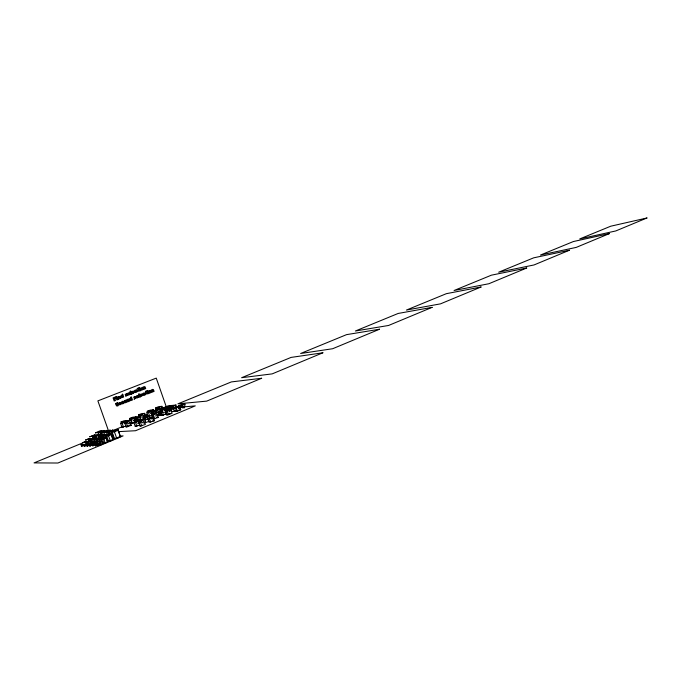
<?xml version="1.0" encoding="UTF-8"?>
<svg xmlns="http://www.w3.org/2000/svg" width="681" height="681" viewBox="0 0 681 681"><rect width="100%" height="100%" fill="white"/><g stroke="black" fill="none" stroke-linecap="round" stroke-linejoin="round"><path stroke-width="1.02" d="M98.2 432.988L104.389 430.46L98.2 432.988L99.179 435.746M92.744 436.7L97.732 434.657L92.744 436.7L94.557 442.097M88.496 439.917L92.258 438.377L88.496 439.917L89.194 441.858M88.011 441.739L85.517 442.497L88.011 441.739L88.93 444.327L87.151 445.059L86.427 445.221L85.517 442.497M86.427 445.221L87.185 444.719M85.474 445.68L84.214 446.132L85.474 445.68L85.014 444.318L83.754 444.838L85.014 444.318M184.466 407.689L184.977 404.199L181.427 404.523L178.405 405.774L179.52 406.761L180.976 406.634L182.363 407.868L184.466 407.689L181.946 405.45L178.405 405.774M175.621 407.613L176.004 405.033L172.557 405.357L169.56 406.583L170.803 407.681M169.62 409.383L172.676 408.132L176.192 407.817L175.664 411.333L173.127 409.085L169.62 409.383L172.148 411.622L177.307 411.23L180.78 409.792L180.124 407.902M178.907 408.174L177.528 406.94L180.652 406.114L180.363 408.047L178.907 408.174L179.197 406.251M164.181 407.613L163.891 409.485L162.529 408.285L161.167 408.404L164.836 407.34L159.771 408.889L161.065 412.575M167.143 407.34L166.862 409.23L165.492 408.021L164.112 408.14L165.755 407.468M166.913 411.196L167.305 408.609L163.883 408.906L160.861 410.149L162.733 411.801M170.063 409.885L169.773 411.818L168.369 410.583L166.947 410.703L170.735 409.604L172.063 413.401L166.836 414.993L165.517 411.196L169.024 409.758M155.438 415.895L157.975 415.699L158.511 412.218L155.123 412.499L152.067 413.75L153.336 414.857M153.846 410.754L156.843 409.528L160.18 409.238L159.66 412.652L157.166 410.464L153.846 410.754L154.945 411.724L156.315 411.605M161.593 408.855L161.976 406.336L158.69 406.642L155.736 407.842L156.953 408.915M160.937 415.47L161.235 413.52L158.12 414.337L159.524 415.58L160.937 415.47L159.524 414.227L158.12 414.337M141.001 417.019L144.227 416.763L144.755 413.367L141.529 413.639L138.524 414.865L140.38 416.474M143.717 418.806L139.026 420.73L142.993 422.884L144.985 422.748L145.538 419.198L142.159 419.445M143.878 415.478L146.9 414.686L146.611 416.576L145.223 415.367L143.878 415.478L145.266 416.687M149.216 418.492L149.624 415.87L146.279 416.125L143.189 417.393L144.457 418.5M153.021 412.371L153.412 409.834L150.152 410.124L147.173 411.333L148.398 412.405M152.314 417.198L152.016 419.155L150.586 417.913L149.19 418.015L153.004 416.917L154.349 420.747L149.088 422.348L147.743 418.517L153.004 416.917M133.076 420.526L135.468 420.356L136.013 416.934L132.812 417.189L129.782 418.423L131.654 420.041M133.987 418.1L137.034 416.857L140.277 416.602L139.741 420.041L137.213 417.853L133.987 418.1L137.826 420.186M126.896 422.263L127.177 420.543L124.019 420.773L120.946 422.024L122.205 423.105M130.846 423.693L131.399 420.228L128.19 420.466L125.108 421.726L128.956 423.82L130.846 423.693L128.3 421.496L125.108 421.726M93.484 444.276L94.565 444.003L92.029 445.051L90.53 440.701L87.9 441.697L89.117 445.093L91.739 444.097L90.862 444.301M91.663 444.276L90.53 440.701M88.224 445.621L87.798 444.225C85.738 443.986 86.708 447.094 88.224 445.621L87.798 444.225M103.895 432.69L110.135 430.128L103.895 432.69L104.551 434.546M98.387 436.436L103.418 434.376L98.387 436.436L99.315 439.041M89.807 445.97L91.075 445.451L89.807 445.97L87.9 441.697M93.637 441.39L91.092 442.437L93.637 441.39L94.812 444.872L95.425 444.855L94.489 442.224L93.876 442.241L96.489 441.279L94.489 442.224M94.114 439.688L97.911 438.13L94.114 439.688L95.17 442.633M89.432 444.54L90.607 444.14L89.432 444.54L89.901 445.851M95.74 439.271L97.426 443.91L97.042 444.259L96.106 441.628M91.288 442.19C90.522 444.65 94.719 447.638 93.45 444.046L92.139 444.531L93.45 444.046M86.249 444.335L84.716 445.033M86.947 446.029L88.266 445.527M89.117 445.093L89.696 444.744M95.349 436.487L100.558 434.521L95.349 436.487L96.276 439.075M91.152 439.739L95.068 438.249L91.152 439.739L92.19 442.667M100.779 432.741L107.249 430.298L104.721 431.78L100.779 432.741L101.767 435.508M116.791 438.53L120.341 436.615L118 430.026L112.101 432.035L114.442 438.624L116.791 438.53L114.442 431.907L112.101 432.035M101.375 444.676L102.84 443.884L101.895 441.228L99.511 442.037L100.456 444.702L101.375 444.676L100.43 442.012L99.511 442.037M105.257 443.144L107.436 441.978L105.989 437.909L102.422 439.126L103.87 443.195L105.257 443.144L103.81 439.066L102.422 439.126M110.407 441.101L113.276 439.551L111.403 434.257L106.662 435.874L108.543 441.169L110.407 441.101L108.517 435.789L106.662 435.874M98.975 445.587L99.707 445.187L99.23 443.859L98.038 444.267L98.975 445.587L98.038 444.267M100.43 442.012L101.895 441.228M98.498 444.25L99.23 443.859M103.81 439.066L105.989 437.909M114.442 431.907L118 430.026M108.517 435.789L111.403 434.257M84.103 444.94L83.567 445.297L84.078 445.229M92.616 445.842L93.918 445.365M96.881 439.441L100.779 438.002L96.881 439.441L97.928 442.395M101.128 436.129L106.304 434.231L101.128 436.129L102.056 438.751M86.478 444.727L87.755 444.318M88.343 441.68L90.454 440.879M94.906 444.438L96.711 443.893L97.187 445.221L95.902 445.749L95.374 445.766L94.906 444.438L96.711 443.893M141.435 421.113L138.711 422.237L140.073 426.085L141.878 425.336M166.836 414.993L170.344 413.537M175.579 411.375L178.184 410.294M140.073 426.085L145.351 424.484L144.678 422.552M95.374 445.766L97.187 445.221M96.532 442.148L100.141 441.05L96.532 442.148L97.477 444.795L100.03 443.731M99.435 439.339L104.84 437.696L99.435 439.339L100.49 442.301M173.127 409.085L176.192 407.817M181.946 405.45L184.977 404.199M179.52 406.761L181.197 406.072M137.332 421.709L133.902 422.569L135.247 426.383L137.945 425.267M162.299 410.898L160.554 411.622L161.874 415.384L164.487 414.303M135.247 426.383L139.588 425.165M149.428 421.088L145.862 422.569L144.525 418.755L142.882 418.883L145.555 417.776M153.523 414.508L151.761 415.231L153.089 419.011L158.281 417.427L157.617 415.538M161.874 415.384L167.041 413.801L165.355 413.937M172.259 411.647L173.987 410.932M87.1 441.126L34.05 462.901L57.919 463.02L123.091 435.908L119.95 436.053M109.641 434.069L108.977 432.205L122.708 426.519M123.312 422.39L120.648 423.48L121.967 427.2L123.738 426.476M133.416 422.501L130.795 423.582L134.114 422.756M134.208 421.079L137.511 420.841L140.644 419.556L137.332 419.794L134.208 421.079L136.14 422.739M143.189 417.393L146.526 417.138L149.624 415.87M152.067 413.75L155.447 413.478L158.511 412.218M160.861 410.149L164.266 409.851L167.305 408.609M169.56 406.583L173 406.268L176.004 405.033M169.909 409.919L169.254 408.047L171.842 406.983M121.967 427.2L126.181 426.017M149.454 411.716L146.875 412.771L148.169 416.449L152.348 415.257M158.341 412.797L160.895 411.75M108.977 432.205L111.65 432.06L117.941 429.473L120.273 436.036M144.525 418.755L146.313 418.023M151.761 415.231L155.191 414.371M172.676 407.178L169.254 408.047M104.525 438.649L103.589 436.019L108.645 433.933L110.782 433.831L112.339 438.223M126.589 422.467L124.81 423.19L126.13 426.944L128.803 425.846M139.026 420.73L142.38 420.492L145.538 419.198M103.589 436.019L105.717 435.917L110.782 433.831M126.13 426.944L131.271 425.378L130.284 422.56M138.711 422.237L141.554 421.633M147.743 418.517L150.586 417.913M159.524 414.227L161.235 413.52M165.517 411.196L168.369 410.583M177.528 406.94L179.469 406.012L174.259 407.596L177.12 406.974L178.507 408.208M120.648 423.48L123.976 422.646M131.237 419.155L129.484 419.871L132.804 419.036M140.831 415.24L138.226 416.304L141.546 415.47M146.875 412.771L150.195 411.937M158.758 408.438L155.438 409.272L157.992 408.234M128.3 421.496L131.399 420.228M137.213 417.853L140.277 416.602M152.135 415.189L151.165 412.414L154.621 411.001M135.102 419.07L136.796 418.372M165.347 406.966L168.326 405.748L171.731 405.433L168.743 406.659L165.347 406.966L166.445 407.936L167.841 407.808L169.211 409.017M124.81 423.19L127.543 422.603M145.223 415.367L146.9 414.686M151.165 412.414L156.247 410.856L156.902 412.712M157.166 410.464L160.18 409.238M159.771 408.889L162.529 408.285M120.946 422.024L124.095 421.794L127.177 420.543M129.782 418.423L132.957 418.177L136.013 416.934M138.524 414.865L141.733 414.601L144.755 413.367M147.173 411.333L150.424 411.052L153.412 409.834M155.736 407.842L159.022 407.544L161.976 406.336M108.16 432.248L113.046 429.966L106.611 432.324L108.16 432.248L108.824 434.112M84.75 444.676L85.746 444.352M114.442 438.624L120.341 436.615M108.543 441.169L113.276 439.551M103.87 443.195L107.436 441.978M100.456 444.702L102.84 443.884M98.515 445.595L99.707 445.187M96.047 444.293L97.426 443.91M178.797 406.285L175.681 407.102L177.12 406.974M168.939 408.217L166.828 408.404L156.255 378.117L97.877 400.879L108.628 431.175M180.533 407.187L195.285 405.876L135.562 430.724L118.179 431.652M179.043 409.936L180.78 409.792M160.554 411.622L162.231 411.477L163.551 415.248M150.441 413.418L152.076 413.282M163.363 412.345L166.777 412.065L164.266 409.851M156.613 417.555L158.281 417.427M145.734 419.607L149.079 419.368M152.672 420.867L154.349 420.747M137.605 423.241L139.264 423.131M129.688 425.48L131.271 425.378M115.251 429.626L117.941 429.473M97.477 444.795L98.532 444.761L97.587 442.114M124.095 421.794L125.994 423.429M137.511 420.841L139.452 422.518M132.957 418.177L135.468 420.356M142.38 420.492L144.985 422.748M146.526 417.138L147.803 418.253M141.733 414.601L144.227 416.763M155.447 413.478L157.975 415.699M150.424 411.052L151.659 412.133M159.022 407.544L160.852 409.162M173 406.268L174.864 407.919M168.743 406.659L170.599 408.294M178.975 406.812L180.363 408.047M100.55 435.874L101.478 438.487M101.018 439.271L102.431 443.246M98.209 432.665L99.188 435.414M98.507 435.721L99.12 437.449M97.8 439.407L98.498 441.373M96.242 436.444L97.17 439.041M94.191 436.368L95.11 438.947M96.183 443.91L96.659 445.238M94.395 439.322L95.093 441.279M92.752 436.436L93.672 439.007M95.425 444.421L95.902 445.749M93.45 441.628L94.378 444.25M91.816 439.713L92.854 442.641M93.254 444.216L93.731 445.536M91.143 439.109L93.11 444.778M92.761 444.233L93.229 445.553M92.446 444.523L92.922 445.834M89.586 439.671L90.624 442.582M89.483 441.322L90.982 445.57M90.071 444.276L90.539 445.587M89.875 444.523L90.343 445.834M87.262 442.097L88.189 444.684M87.364 444.335L87.823 445.638M87.27 444.54L87.738 445.842M86.223 442.471L87.151 445.059M86.776 444.557L87.245 445.859M86.7 444.719L87.168 446.029M84.657 444.404L85.099 445.868M84.121 444.753L84.58 446.055M83.763 444.77L84.214 446.132M111.65 432.06L113.991 438.641M106.594 431.984L107.598 435.125M105.717 435.917L107.589 441.203M101.903 432.682L102.559 434.529M102.363 436.078L102.984 437.823M100.022 432.571L101.001 435.329M135.528 422.458L136.881 426.28M131.05 419.751L132.361 423.471M126.377 423.08L127.713 426.851M122.197 423.369L123.525 427.106M152.791 412.269L153.438 414.125M153.421 415.095L154.757 418.892M148.475 412.635L149.769 416.321M149.411 418.398L150.765 422.237M139.809 416.176L141.112 419.879M140.371 422.126L141.725 425.983M175.987 407.442L177.307 411.23M167.22 411.06L168.547 414.865M161.414 408.745L162.384 411.511M137.085 391.09L137.085 391.354A1.09 1.021 88.6 0 1 136.77 392.043L135.655 392.52A1.107 1.039 88.6 0 1 135 392.35L134.574 390.715A1.141 1.081 88.6 0 1 135.034 390.222C138.362 388.842 133.255 393.022 137.085 391.09M124.18 402.369L124.18 402.641A1.098 1.039 -87.7 0 1 123.857 403.331L122.725 403.824A1.115 1.056 -87.6 0 1 122.061 403.654L121.627 402.003A1.158 1.09 -87.7 0 1 122.095 401.501C125.474 400.087 120.29 404.344 124.18 402.369M143.768 393.831L144.27 394.648L145.547 394.163A1.081 1.013 88.9 0 1 145.232 394.844L144.125 395.32A1.098 1.03 89 0 1 143.478 395.15L143.053 393.524A1.141 1.064 88.9 0 1 143.512 393.031L145.249 393.184L143.768 393.831M95.476 432.878C103.521 431.686 104.525 428.221 95.476 432.878M95.093 434.818L89.773 436.81L95.093 434.818M129.671 398.998L130.48 400.598L132.497 399.96L131.407 396.878L130.599 397.202L130.973 398.274A0.877 0.834 -89.2 0 0 130.446 398.189L129.671 398.998M119.175 396.546L118.673 397.661L119.081 399.057L118.264 399.381L117.472 397.134L119.175 396.546M152.289 390.417L152.714 391.924L151.931 392.239L151.156 390.034L152.612 389.396L153.429 389.617L154.102 391.379L153.31 391.694L152.808 390.307L152.289 390.417M143.895 387.608L144.329 389.123L143.529 389.438L142.755 387.225L144.227 386.587L145.053 386.808L145.725 388.579L144.925 388.885L144.415 387.498L143.895 387.608M127.934 400.062L128.369 401.594L127.56 401.918L126.768 399.687L128.275 399.032L129.109 399.245L129.79 401.032L128.981 401.356L128.462 399.951L127.934 400.062M130.539 399.006C130.812 401.203 131.969 398.189 130.539 399.006M89.603 438.513L85.593 440.011L89.603 438.513M136.209 397.874C130.377 401.152 138.498 397.474 133.731 397.67C133.297 395.874 137.298 396.589 134.753 396.997C133.68 397.874 136.379 396.64 136.209 397.874M121.984 397.304L120.214 398.479L119.72 398.104L121.184 397.423L119.882 397.5L119.456 396.665L121.031 395.84L121.533 396.172L120.171 396.742L121.541 396.7L121.984 397.304M127.67 395.074L125.908 396.231L125.415 395.865L126.87 395.184L125.576 395.261L125.151 394.427L126.717 393.609L127.219 393.941L125.866 394.503L127.219 394.469L127.67 395.074M115.549 403.612C114.944 405.391 118.843 404.054 117.328 405.34C114.306 404.778 117.89 407.451 118.63 404.948A1.056 1.004 -86.6 0 0 118.477 404.105C113.225 404.437 121.371 400.964 115.549 403.612M150.433 391.873C149.42 393.558 149.505 389.677 150.433 391.873M142.023 389.072C141.001 390.758 141.086 386.859 142.023 389.072M126.019 401.56C124.981 403.28 125.066 399.33 126.019 401.56M85.329 441.714L82.648 442.718L85.329 441.714M141.078 394.725L141.878 394.742L141.078 394.725M128.522 393.507L129.33 393.533L128.522 393.507M132.582 391.915L133.391 391.941L132.582 391.915M137.051 396.316L137.851 396.342L137.051 396.316M119.601 403.229L120.418 403.246L119.601 403.229M82.767 445.706L81.431 446.208L82.767 445.706M82.307 444.412L80.971 444.897L82.307 444.412M136.26 396.436L137.23 397.993L138.881 396.768C134.872 398.904 141.674 394.308 136.626 395.823A1.141 1.081 89.9 0 0 136.26 396.436M140.286 394.844L141.256 396.393L142.899 395.167C138.915 397.295 145.674 392.716 140.652 394.222A1.141 1.073 89.3 0 0 140.286 394.844M127.713 393.627L128.7 395.193L130.36 393.967C126.317 396.104 133.178 391.498 128.088 393.005A1.149 1.09 89.6 0 0 127.713 393.627M131.782 392.035L132.761 393.592L134.421 392.367C130.394 394.495 137.221 389.915 132.157 391.413A1.149 1.081 89 0 0 131.782 392.035M118.792 403.356L119.788 404.923L121.465 403.68C117.387 405.85 124.334 401.203 119.166 402.726A1.158 1.098 -87.2 0 0 118.792 403.356M148.943 391.064L148.824 391.269A1.149 1.073 88.2 0 0 148.73 391.984L149.25 392.843A1.192 1.115 88.2 0 0 149.905 393.022L150.85 392.631A1.141 1.064 88.2 0 0 151.225 391.532L150.952 390.885A1.124 1.056 88.2 0 0 150.143 390.485L148.943 391.064M140.524 388.247L140.397 388.459A1.149 1.081 87.8 0 0 140.303 389.174L140.831 390.043A1.2 1.124 87.8 0 0 141.486 390.222L142.44 389.83A1.149 1.073 87.8 0 0 142.823 388.723L142.542 388.076A1.132 1.064 87.8 0 0 141.733 387.676L140.524 388.247M124.495 400.743L124.368 400.956A1.166 1.098 -88.2 0 0 124.274 401.679L124.802 402.548A1.217 1.149 -88.2 0 0 125.474 402.726L126.445 402.326A1.183 1.115 -88.2 0 0 126.743 401.926A1.158 1.098 -88.2 0 0 126.836 401.203L126.555 400.556A1.141 1.081 -88.3 0 0 125.73 400.147L124.495 400.743M146.066 391.09L145.428 391.839C144.747 393.959 148.824 395.312 146.577 392.554L146.798 391.754L146.066 391.09M137.622 388.272L136.966 389.03C136.26 391.158 140.422 392.511 138.132 389.745L138.354 388.945L137.622 388.272M122.486 394.197L121.822 394.963C121.099 397.117 125.33 398.47 123.006 395.678L123.235 394.878L122.784 395.057L122.486 394.197M261.649 378.27L206.726 401.118L177.945 403.842L231.353 381.922L261.649 378.27M322.879 352.792L272.196 373.878L241.627 377.708L291.085 357.406L322.879 352.792M379.53 329.229L332.626 348.74L300.619 353.49L346.552 334.643L379.53 329.229M432.12 307.352L388.57 325.467L355.414 331L398.181 313.447L432.12 307.352M481.05 286.999L440.513 303.854L406.438 310.059L446.37 293.673L481.05 286.999M526.702 268.008L488.873 283.739L454.082 290.498L491.435 275.167L526.702 268.008M569.384 250.25L534.015 264.96L498.671 272.204L533.691 257.827L569.384 250.25M609.384 233.609L576.228 247.399L540.476 255.043L573.376 241.542L609.384 233.609M646.95 217.98L615.811 230.936L579.761 238.92L610.729 226.211L646.95 217.98M140.329 396.844L139.52 397.168L138.447 394.103L139.247 393.78L140.329 396.844M148.773 393.49L147.981 393.805L147.207 391.601L147.998 391.286L148.773 393.49M147.7 390.443L146.909 390.758L147.113 391.328L147.905 391.022L147.7 390.443M115.098 400.632L114.178 400.99L113.08 397.883L115.344 396.997L115.583 397.661L114.238 398.189L114.425 398.734L115.574 398.283L115.796 398.913L114.646 399.364L115.098 400.632M117.728 399.594L116.911 399.917L116.119 397.67L116.936 397.346L117.728 399.594M131.816 394.044L131.007 394.367L129.926 391.286L130.735 390.971L131.816 394.044M140.346 390.69L139.545 391.005L138.771 388.783L139.562 388.468L140.346 390.69M116.638 396.487L115.813 396.81L116.017 397.398L116.843 397.074L116.638 396.487M139.273 387.625L138.473 387.94L138.677 388.519L139.477 388.204L139.273 387.625"/></g></svg>
